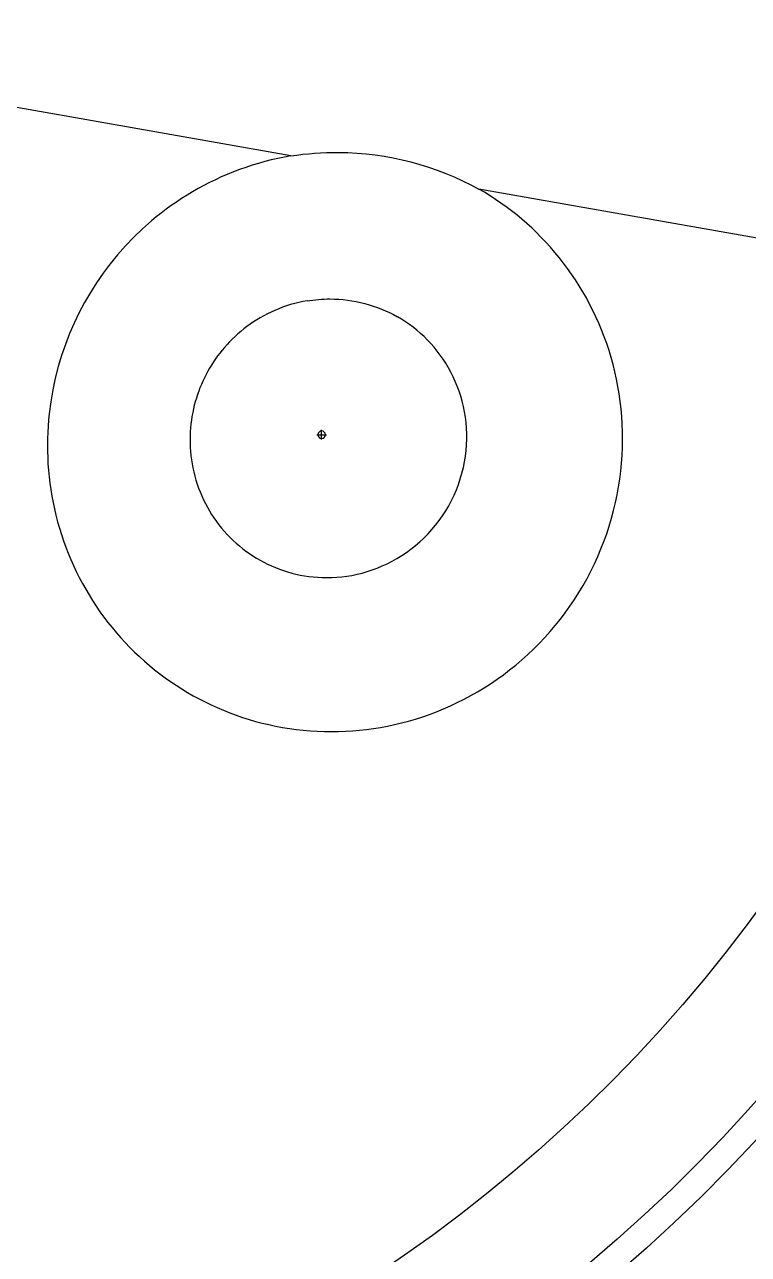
# Model space of a CAD drawing. Header units: millimetres. Extents: x 732 to 1037, y 127 to 299.
# Drawn here: x 734.47298 to 734.4916, y 283.06084 to 283.09248 of the extents above; entities that cross this region are included whole.
import ezdxf

# ---------------------------------------------------------------- set-up
doc = ezdxf.new("R2010")
doc.units = ezdxf.units.MM
doc.layers.add('I-ARQ', color=8, linetype='Continuous')

msp = doc.modelspace()

# ---------------------------------------------------------------- linework, layer by layer
at = {"layer": 'I-ARQ'}
for points, knots in [([(734.502446, 283.085656), (734.498889, 283.063895), (734.479223, 283.048508), (734.457245, 283.050292), (734.457245, 283.050292), (734.435267, 283.052076), (734.41834, 283.070433), (734.41834, 283.092483)], [0, 0, 0, 0, 0.5, 0.5, 0.5, 0.5, 1, 1, 1, 1]), ([(734.5017, 283.085249), (734.497949, 283.063974), (734.478559, 283.049096), (734.457039, 283.050979), (734.457039, 283.050979), (734.435518, 283.052862), (734.419007, 283.07088), (734.419007, 283.092483)], [0, 0, 0, 0, 0.5, 0.5, 0.5, 0.5, 1, 1, 1, 1]), ([(734.498688, 283.085779), (734.495211, 283.066068), (734.477246, 283.052282), (734.457305, 283.054027), (734.457305, 283.054027), (734.437366, 283.055771), (734.422066, 283.072467), (734.422066, 283.092483)], [0, 0, 0, 0, 0.5, 0.5, 0.5, 0.5, 1, 1, 1, 1]), ([(734.479831, 283.089105), (734.479831, 283.089105), (734.479662, 283.089075), (734.479662, 283.089075), (734.479662, 283.089075), (734.479662, 283.089075), (734.479494, 283.08904), (734.479494, 283.08904), (734.479494, 283.08904), (734.479494, 283.08904), (734.479327, 283.089001), (734.479327, 283.089001), (734.479327, 283.089001), (734.479327, 283.089001), (734.479161, 283.08896), (734.479161, 283.08896), (734.479161, 283.08896), (734.479161, 283.08896), (734.478996, 283.088913), (734.478996, 283.088913), (734.478996, 283.088913), (734.478996, 283.088913), (734.478833, 283.088864), (734.478833, 283.088864), (734.478833, 283.088864), (734.478833, 283.088864), (734.478671, 283.088811), (734.478671, 283.088811), (734.478671, 283.088811), (734.478671, 283.088811), (734.478511, 283.088754), (734.478511, 283.088754), (734.478511, 283.088754), (734.478511, 283.088754), (734.478352, 283.088694), (734.478352, 283.088694), (734.478352, 283.088694), (734.478352, 283.088694), (734.478195, 283.088631), (734.478195, 283.088631), (734.478195, 283.088631), (734.478195, 283.088631), (734.47804, 283.088564), (734.47804, 283.088564), (734.47804, 283.088564), (734.47804, 283.088564), (734.477888, 283.088493), (734.477888, 283.088493), (734.477888, 283.088493), (734.477888, 283.088493), (734.477738, 283.08842), (734.477738, 283.08842), (734.477738, 283.08842), (734.477738, 283.08842), (734.47759, 283.088343), (734.47759, 283.088343), (734.47759, 283.088343), (734.47759, 283.088343), (734.477444, 283.088264), (734.477444, 283.088264), (734.477444, 283.088264), (734.477444, 283.088264), (734.4773, 283.088182), (734.4773, 283.088182), (734.4773, 283.088182), (734.4773, 283.088182), (734.477159, 283.088097), (734.477159, 283.088097), (734.477159, 283.088097), (734.477159, 283.088097), (734.477021, 283.08801), (734.477021, 283.08801), (734.477021, 283.08801), (734.477021, 283.08801), (734.476885, 283.087919), (734.476885, 283.087919), (734.476885, 283.087919), (734.476885, 283.087919), (734.476752, 283.087827), (734.476752, 283.087827), (734.476752, 283.087827), (734.476752, 283.087827), (734.476622, 283.087732), (734.476622, 283.087732), (734.476622, 283.087732), (734.476622, 283.087732), (734.476495, 283.087636), (734.476495, 283.087636), (734.476495, 283.087636), (734.476495, 283.087636), (734.47637, 283.087537), (734.47637, 283.087537), (734.47637, 283.087537), (734.47637, 283.087537), (734.476247, 283.087435), (734.476247, 283.087435), (734.476247, 283.087435), (734.476247, 283.087435), (734.476013, 283.087227), (734.476013, 283.087227), (734.476013, 283.087227), (734.476013, 283.087227), (734.475789, 283.087011), (734.475789, 283.087011), (734.475789, 283.087011), (734.475789, 283.087011), (734.475575, 283.08679), (734.475575, 283.08679), (734.475575, 283.08679), (734.475575, 283.08679), (734.475374, 283.086562), (734.475374, 283.086562), (734.475374, 283.086562), (734.475374, 283.086562), (734.475182, 283.086327), (734.475182, 283.086327), (734.475182, 283.086327), (734.475182, 283.086327), (734.475002, 283.086088), (734.475002, 283.086088), (734.475002, 283.086088), (734.475002, 283.086088), (734.474832, 283.085842), (734.474832, 283.085842), (734.474832, 283.085842), (734.474832, 283.085842), (734.474673, 283.08559), (734.474673, 283.08559), (734.474673, 283.08559), (734.474673, 283.08559), (734.474524, 283.085334), (734.474524, 283.085334), (734.474524, 283.085334), (734.474524, 283.085334), (734.474386, 283.085073), (734.474386, 283.085073), (734.474386, 283.085073), (734.474386, 283.085073), (734.474257, 283.084806), (734.474257, 283.084806), (734.474257, 283.084806), (734.474257, 283.084806), (734.474139, 283.084534), (734.474139, 283.084534), (734.474139, 283.084534), (734.474139, 283.084534), (734.474031, 283.084256), (734.474031, 283.084256), (734.474031, 283.084256), (734.474031, 283.084256), (734.473933, 283.083972), (734.473933, 283.083972), (734.473933, 283.083972), (734.473933, 283.083972), (734.473846, 283.083683), (734.473846, 283.083683), (734.473846, 283.083683), (734.473846, 283.083683), (734.47377, 283.083388), (734.47377, 283.083388), (734.47377, 283.083388), (734.47377, 283.083388), (734.473706, 283.083087), (734.473706, 283.083087), (734.473706, 283.083087), (734.473706, 283.083087), (734.473653, 283.082781), (734.473653, 283.082781), (734.473653, 283.082781), (734.473653, 283.082781), (734.473613, 283.08247), (734.473613, 283.08247), (734.473613, 283.08247), (734.473613, 283.08247), (734.473598, 283.082312), (734.473598, 283.082312), (734.473598, 283.082312), (734.473598, 283.082312), (734.473585, 283.082154), (734.473585, 283.082154), (734.473585, 283.082154), (734.473585, 283.082154), (734.473577, 283.081993), (734.473577, 283.081993), (734.473577, 283.081993), (734.473577, 283.081993), (734.473572, 283.081833), (734.473572, 283.081833), (734.473572, 283.081833), (734.473572, 283.081833), (734.47357, 283.081671), (734.47357, 283.081671), (734.47357, 283.081671), (734.47357, 283.081671), (734.473571, 283.081508), (734.473571, 283.081508), (734.473571, 283.081508), (734.473571, 283.081508), (734.473577, 283.081345), (734.473577, 283.081345), (734.473577, 283.081345), (734.473577, 283.081345), (734.473584, 283.081181), (734.473584, 283.081181), (734.473584, 283.081181), (734.473584, 283.081181), (734.473598, 283.081016), (734.473598, 283.081016), (734.473598, 283.081016), (734.473598, 283.081016), (734.473613, 283.080852), (734.473613, 283.080852), (734.473613, 283.080852), (734.473613, 283.080852), (734.473633, 283.080686), (734.473633, 283.080686), (734.473633, 283.080686), (734.473633, 283.080686), (734.473657, 283.08052), (734.473657, 283.08052), (734.473657, 283.08052), (734.473657, 283.08052), (734.473684, 283.080354), (734.473684, 283.080354), (734.473684, 283.080354), (734.473684, 283.080354), (734.473716, 283.080188), (734.473716, 283.080188), (734.473716, 283.080188), (734.473716, 283.080188), (734.47375, 283.080022), (734.47375, 283.080022), (734.47375, 283.080022), (734.47375, 283.080022), (734.473789, 283.079858), (734.473789, 283.079858), (734.473789, 283.079858), (734.473789, 283.079858), (734.473832, 283.079693), (734.473832, 283.079693), (734.473832, 283.079693), (734.473832, 283.079693), (734.473879, 283.079529), (734.473879, 283.079529), (734.473879, 283.079529), (734.473879, 283.079529), (734.473929, 283.079366), (734.473929, 283.079366), (734.473929, 283.079366), (734.473929, 283.079366), (734.473984, 283.079204), (734.473984, 283.079204), (734.473984, 283.079204), (734.473984, 283.079204), (734.474042, 283.079043), (734.474042, 283.079043), (734.474042, 283.079043), (734.474042, 283.079043), (734.474104, 283.078883), (734.474104, 283.078883), (734.474104, 283.078883), (734.474104, 283.078883), (734.47417, 283.078725), (734.47417, 283.078725), (734.47417, 283.078725), (734.47417, 283.078725), (734.474239, 283.078568), (734.474239, 283.078568), (734.474239, 283.078568), (734.474239, 283.078568), (734.474312, 283.078412), (734.474312, 283.078412), (734.474312, 283.078412), (734.474312, 283.078412), (734.474388, 283.078259), (734.474388, 283.078259), (734.474388, 283.078259), (734.474388, 283.078259), (734.474469, 283.078107), (734.474469, 283.078107), (734.474469, 283.078107), (734.474469, 283.078107), (734.474553, 283.077957), (734.474553, 283.077957), (734.474553, 283.077957), (734.474553, 283.077957), (734.474639, 283.077809), (734.474639, 283.077809), (734.474639, 283.077809), (734.474639, 283.077809), (734.474731, 283.077663), (734.474731, 283.077663), (734.474731, 283.077663), (734.474731, 283.077663), (734.474824, 283.07752), (734.474824, 283.07752), (734.474824, 283.07752), (734.474824, 283.07752), (734.474921, 283.077378), (734.474921, 283.077378), (734.474921, 283.077378), (734.474921, 283.077378), (734.475022, 283.077239), (734.475022, 283.077239), (734.475022, 283.077239), (734.475022, 283.077239), (734.475126, 283.077103), (734.475126, 283.077103), (734.475126, 283.077103), (734.475126, 283.077103), (734.475233, 283.076969), (734.475233, 283.076969), (734.475233, 283.076969), (734.475233, 283.076969), (734.475342, 283.076837), (734.475342, 283.076837), (734.475342, 283.076837), (734.475342, 283.076837), (734.475455, 283.076709), (734.475455, 283.076709), (734.475455, 283.076709), (734.475455, 283.076709), (734.475571, 283.076583), (734.475571, 283.076583), (734.475571, 283.076583), (734.475571, 283.076583), (734.47569, 283.07646), (734.47569, 283.07646), (734.47569, 283.07646), (734.47569, 283.07646), (734.475811, 283.07634), (734.475811, 283.07634), (734.475811, 283.07634), (734.475811, 283.07634), (734.475935, 283.076222), (734.475935, 283.076222), (734.475935, 283.076222), (734.475935, 283.076222), (734.476063, 283.076107), (734.476063, 283.076107), (734.476063, 283.076107), (734.476063, 283.076107), (734.476192, 283.075996), (734.476192, 283.075996), (734.476192, 283.075996), (734.476192, 283.075996), (734.476324, 283.075887), (734.476324, 283.075887), (734.476324, 283.075887), (734.476324, 283.075887), (734.476459, 283.075782), (734.476459, 283.075782), (734.476459, 283.075782), (734.476459, 283.075782), (734.476597, 283.07568), (734.476597, 283.07568), (734.476597, 283.07568), (734.476597, 283.07568), (734.476737, 283.075581), (734.476737, 283.075581), (734.476737, 283.075581), (734.476737, 283.075581), (734.476878, 283.075485), (734.476878, 283.075485), (734.476878, 283.075485), (734.476878, 283.075485), (734.477023, 283.075393), (734.477023, 283.075393), (734.477023, 283.075393), (734.477023, 283.075393), (734.47717, 283.075304), (734.47717, 283.075304), (734.47717, 283.075304), (734.47717, 283.075304), (734.47732, 283.075218), (734.47732, 283.075218), (734.47732, 283.075218), (734.47732, 283.075218), (734.477472, 283.075136), (734.477472, 283.075136), (734.477472, 283.075136), (734.477472, 283.075136), (734.477625, 283.075057), (734.477625, 283.075057), (734.477625, 283.075057), (734.477625, 283.075057), (734.47778, 283.074981), (734.47778, 283.074981), (734.47778, 283.074981), (734.47778, 283.074981), (734.477938, 283.07491), (734.477938, 283.07491), (734.477938, 283.07491), (734.477938, 283.07491), (734.478097, 283.074842), (734.478097, 283.074842), (734.478097, 283.074842), (734.478097, 283.074842), (734.47826, 283.074777), (734.47826, 283.074777), (734.47826, 283.074777), (734.47826, 283.074777), (734.478422, 283.074717), (734.478422, 283.074717), (734.478422, 283.074717), (734.478422, 283.074717), (734.478588, 283.074661), (734.478588, 283.074661), (734.478588, 283.074661), (734.478588, 283.074661), (734.478755, 283.074607), (734.478755, 283.074607), (734.478755, 283.074607), (734.478755, 283.074607), (734.478924, 283.074558), (734.478924, 283.074558), (734.478924, 283.074558), (734.478924, 283.074558), (734.479094, 283.074514), (734.479094, 283.074514), (734.479094, 283.074514), (734.479094, 283.074514), (734.479266, 283.074473), (734.479266, 283.074473), (734.479266, 283.074473), (734.479266, 283.074473), (734.479439, 283.074436), (734.479439, 283.074436), (734.479439, 283.074436), (734.479439, 283.074436), (734.479615, 283.074402), (734.479615, 283.074402), (734.479615, 283.074402), (734.479615, 283.074402), (734.479791, 283.074373), (734.479791, 283.074373), (734.479791, 283.074373), (734.479791, 283.074373), (734.479969, 283.074349), (734.479969, 283.074349), (734.479969, 283.074349), (734.479969, 283.074349), (734.480147, 283.074329), (734.480147, 283.074329), (734.480147, 283.074329), (734.480147, 283.074329), (734.480327, 283.074313), (734.480327, 283.074313), (734.480327, 283.074313), (734.480327, 283.074313), (734.480509, 283.074302), (734.480509, 283.074302), (734.480509, 283.074302), (734.480509, 283.074302), (734.480691, 283.074296), (734.480691, 283.074296), (734.480691, 283.074296), (734.480691, 283.074296), (734.480874, 283.074293), (734.480874, 283.074293)], [0, 0, 0, 0, 0.008696, 0.008696, 0.008696, 0.008696, 0.017391, 0.017391, 0.017391, 0.017391, 0.026087, 0.026087, 0.026087, 0.026087, 0.034783, 0.034783, 0.034783, 0.034783, 0.043478, 0.043478, 0.043478, 0.043478, 0.052174, 0.052174, 0.052174, 0.052174, 0.06087, 0.06087, 0.06087, 0.06087, 0.069565, 0.069565, 0.069565, 0.069565, 0.078261, 0.078261, 0.078261, 0.078261, 0.086957, 0.086957, 0.086957, 0.086957, 0.095652, 0.095652, 0.095652, 0.095652, 0.104348, 0.104348, 0.104348, 0.104348, 0.113043, 0.113043, 0.113043, 0.113043, 0.121739, 0.121739, 0.121739, 0.121739, 0.130435, 0.130435, 0.130435, 0.130435, 0.13913, 0.13913, 0.13913, 0.13913, 0.147826, 0.147826, 0.147826, 0.147826, 0.156522, 0.156522, 0.156522, 0.156522, 0.165217, 0.165217, 0.165217, 0.165217, 0.173913, 0.173913, 0.173913, 0.173913, 0.182609, 0.182609, 0.182609, 0.182609, 0.191304, 0.191304, 0.191304, 0.191304, 0.2, 0.2, 0.2, 0.2, 0.208696, 0.208696, 0.208696, 0.208696, 0.217391, 0.217391, 0.217391, 0.217391, 0.226087, 0.226087, 0.226087, 0.226087, 0.234783, 0.234783, 0.234783, 0.234783, 0.243478, 0.243478, 0.243478, 0.243478, 0.252174, 0.252174, 0.252174, 0.252174, 0.26087, 0.26087, 0.26087, 0.26087, 0.269565, 0.269565, 0.269565, 0.269565, 0.278261, 0.278261, 0.278261, 0.278261, 0.286957, 0.286957, 0.286957, 0.286957, 0.295652, 0.295652, 0.295652, 0.295652, 0.304348, 0.304348, 0.304348, 0.304348, 0.313043, 0.313043, 0.313043, 0.313043, 0.321739, 0.321739, 0.321739, 0.321739, 0.330435, 0.330435, 0.330435, 0.330435, 0.33913, 0.33913, 0.33913, 0.33913, 0.347826, 0.347826, 0.347826, 0.347826, 0.356522, 0.356522, 0.356522, 0.356522, 0.365217, 0.365217, 0.365217, 0.365217, 0.373913, 0.373913, 0.373913, 0.373913, 0.382609, 0.382609, 0.382609, 0.382609, 0.391304, 0.391304, 0.391304, 0.391304, 0.4, 0.4, 0.4, 0.4, 0.408696, 0.408696, 0.408696, 0.408696, 0.417391, 0.417391, 0.417391, 0.417391, 0.426087, 0.426087, 0.426087, 0.426087, 0.434783, 0.434783, 0.434783, 0.434783, 0.443478, 0.443478, 0.443478, 0.443478, 0.452174, 0.452174, 0.452174, 0.452174, 0.46087, 0.46087, 0.46087, 0.46087, 0.469565, 0.469565, 0.469565, 0.469565, 0.478261, 0.478261, 0.478261, 0.478261, 0.486957, 0.486957, 0.486957, 0.486957, 0.495652, 0.495652, 0.495652, 0.495652, 0.504348, 0.504348, 0.504348, 0.504348, 0.513043, 0.513043, 0.513043, 0.513043, 0.521739, 0.521739, 0.521739, 0.521739, 0.530435, 0.530435, 0.530435, 0.530435, 0.53913, 0.53913, 0.53913, 0.53913, 0.547826, 0.547826, 0.547826, 0.547826, 0.556522, 0.556522, 0.556522, 0.556522, 0.565217, 0.565217, 0.565217, 0.565217, 0.573913, 0.573913, 0.573913, 0.573913, 0.582609, 0.582609, 0.582609, 0.582609, 0.591304, 0.591304, 0.591304, 0.591304, 0.6, 0.6, 0.6, 0.6, 0.608696, 0.608696, 0.608696, 0.608696, 0.617391, 0.617391, 0.617391, 0.617391, 0.626087, 0.626087, 0.626087, 0.626087, 0.634783, 0.634783, 0.634783, 0.634783, 0.643478, 0.643478, 0.643478, 0.643478, 0.652174, 0.652174, 0.652174, 0.652174, 0.66087, 0.66087, 0.66087, 0.66087, 0.669565, 0.669565, 0.669565, 0.669565, 0.678261, 0.678261, 0.678261, 0.678261, 0.686957, 0.686957, 0.686957, 0.686957, 0.695652, 0.695652, 0.695652, 0.695652, 0.704348, 0.704348, 0.704348, 0.704348, 0.713043, 0.713043, 0.713043, 0.713043, 0.721739, 0.721739, 0.721739, 0.721739, 0.730435, 0.730435, 0.730435, 0.730435, 0.73913, 0.73913, 0.73913, 0.73913, 0.747826, 0.747826, 0.747826, 0.747826, 0.756522, 0.756522, 0.756522, 0.756522, 0.765217, 0.765217, 0.765217, 0.765217, 0.773913, 0.773913, 0.773913, 0.773913, 0.782609, 0.782609, 0.782609, 0.782609, 0.791304, 0.791304, 0.791304, 0.791304, 0.8, 0.8, 0.8, 0.8, 0.808696, 0.808696, 0.808696, 0.808696, 0.817391, 0.817391, 0.817391, 0.817391, 0.826087, 0.826087, 0.826087, 0.826087, 0.834783, 0.834783, 0.834783, 0.834783, 0.843478, 0.843478, 0.843478, 0.843478, 0.852174, 0.852174, 0.852174, 0.852174, 0.86087, 0.86087, 0.86087, 0.86087, 0.869565, 0.869565, 0.869565, 0.869565, 0.878261, 0.878261, 0.878261, 0.878261, 0.886957, 0.886957, 0.886957, 0.886957, 0.895652, 0.895652, 0.895652, 0.895652, 0.904348, 0.904348, 0.904348, 0.904348, 0.913043, 0.913043, 0.913043, 0.913043, 0.921739, 0.921739, 0.921739, 0.921739, 0.930435, 0.930435, 0.930435, 0.930435, 0.93913, 0.93913, 0.93913, 0.93913, 0.947826, 0.947826, 0.947826, 0.947826, 0.956522, 0.956522, 0.956522, 0.956522, 0.965217, 0.965217, 0.965217, 0.965217, 0.973913, 0.973913, 0.973913, 0.973913, 0.982609, 0.982609, 0.982609, 0.982609, 0.991304, 0.991304, 0.991304, 0.991304, 1, 1, 1, 1]), ([(734.480874, 283.074293), (734.480874, 283.074293), (734.481053, 283.074296), (734.481053, 283.074296), (734.481053, 283.074296), (734.481053, 283.074296), (734.481231, 283.074301), (734.481231, 283.074301), (734.481231, 283.074301), (734.481231, 283.074301), (734.481411, 283.074312), (734.481411, 283.074312), (734.481411, 283.074312), (734.481411, 283.074312), (734.481591, 283.074328), (734.481591, 283.074328), (734.481591, 283.074328), (734.481591, 283.074328), (734.481772, 283.074348), (734.481772, 283.074348), (734.481772, 283.074348), (734.481772, 283.074348), (734.481953, 283.074372), (734.481953, 283.074372), (734.481953, 283.074372), (734.481953, 283.074372), (734.482135, 283.074401), (734.482135, 283.074401), (734.482135, 283.074401), (734.482135, 283.074401), (734.482315, 283.074435), (734.482315, 283.074435), (734.482315, 283.074435), (734.482315, 283.074435), (734.482496, 283.074474), (734.482496, 283.074474), (734.482496, 283.074474), (734.482496, 283.074474), (734.482678, 283.074517), (734.482678, 283.074517), (734.482678, 283.074517), (734.482678, 283.074517), (734.482859, 283.074565), (734.482859, 283.074565), (734.482859, 283.074565), (734.482859, 283.074565), (734.483039, 283.074617), (734.483039, 283.074617), (734.483039, 283.074617), (734.483039, 283.074617), (734.48322, 283.074675), (734.48322, 283.074675), (734.48322, 283.074675), (734.48322, 283.074675), (734.483399, 283.074738), (734.483399, 283.074738), (734.483399, 283.074738), (734.483399, 283.074738), (734.483578, 283.074806), (734.483578, 283.074806), (734.483578, 283.074806), (734.483578, 283.074806), (734.483756, 283.074879), (734.483756, 283.074879), (734.483756, 283.074879), (734.483756, 283.074879), (734.483933, 283.074957), (734.483933, 283.074957), (734.483933, 283.074957), (734.483933, 283.074957), (734.484109, 283.075039), (734.484109, 283.075039), (734.484109, 283.075039), (734.484109, 283.075039), (734.484284, 283.075127), (734.484284, 283.075127), (734.484284, 283.075127), (734.484284, 283.075127), (734.484457, 283.075219), (734.484457, 283.075219), (734.484457, 283.075219), (734.484457, 283.075219), (734.484629, 283.075316), (734.484629, 283.075316), (734.484629, 283.075316), (734.484629, 283.075316), (734.484798, 283.075418), (734.484798, 283.075418), (734.484798, 283.075418), (734.484798, 283.075418), (734.484966, 283.075526), (734.484966, 283.075526), (734.484966, 283.075526), (734.484966, 283.075526), (734.485132, 283.075639), (734.485132, 283.075639), (734.485132, 283.075639), (734.485132, 283.075639), (734.485295, 283.075757), (734.485295, 283.075757), (734.485295, 283.075757), (734.485295, 283.075757), (734.485455, 283.075879), (734.485455, 283.075879), (734.485455, 283.075879), (734.485455, 283.075879), (734.485613, 283.076006), (734.485613, 283.076006), (734.485613, 283.076006), (734.485613, 283.076006), (734.485769, 283.076138), (734.485769, 283.076138), (734.485769, 283.076138), (734.485769, 283.076138), (734.485922, 283.076275), (734.485922, 283.076275), (734.485922, 283.076275), (734.485922, 283.076275), (734.48607, 283.076416), (734.48607, 283.076416), (734.48607, 283.076416), (734.48607, 283.076416), (734.486216, 283.076561), (734.486216, 283.076561), (734.486216, 283.076561), (734.486216, 283.076561), (734.486358, 283.076712), (734.486358, 283.076712), (734.486358, 283.076712), (734.486358, 283.076712), (734.486496, 283.076866), (734.486496, 283.076866), (734.486496, 283.076866), (734.486496, 283.076866), (734.486631, 283.077024), (734.486631, 283.077024), (734.486631, 283.077024), (734.486631, 283.077024), (734.486761, 283.077187), (734.486761, 283.077187), (734.486761, 283.077187), (734.486761, 283.077187), (734.486887, 283.077353), (734.486887, 283.077353), (734.486887, 283.077353), (734.486887, 283.077353), (734.487008, 283.077523), (734.487008, 283.077523), (734.487008, 283.077523), (734.487008, 283.077523), (734.487125, 283.077695), (734.487125, 283.077695), (734.487125, 283.077695), (734.487125, 283.077695), (734.487237, 283.077872), (734.487237, 283.077872), (734.487237, 283.077872), (734.487237, 283.077872), (734.487344, 283.078053), (734.487344, 283.078053), (734.487344, 283.078053), (734.487344, 283.078053), (734.487446, 283.078235), (734.487446, 283.078235), (734.487446, 283.078235), (734.487446, 283.078235), (734.487544, 283.078421), (734.487544, 283.078421), (734.487544, 283.078421), (734.487544, 283.078421), (734.487637, 283.078609), (734.487637, 283.078609), (734.487637, 283.078609), (734.487637, 283.078609), (734.487723, 283.0788), (734.487723, 283.0788), (734.487723, 283.0788), (734.487723, 283.0788), (734.487805, 283.078993), (734.487805, 283.078993), (734.487805, 283.078993), (734.487805, 283.078993), (734.48788, 283.079189), (734.48788, 283.079189), (734.48788, 283.079189), (734.48788, 283.079189), (734.487952, 283.079385), (734.487952, 283.079385), (734.487952, 283.079385), (734.487952, 283.079385), (734.488016, 283.079583), (734.488016, 283.079583), (734.488016, 283.079583), (734.488016, 283.079583), (734.488076, 283.079782), (734.488076, 283.079782), (734.488076, 283.079782), (734.488076, 283.079782), (734.48813, 283.079983), (734.48813, 283.079983), (734.48813, 283.079983), (734.48813, 283.079983), (734.488178, 283.080185), (734.488178, 283.080185), (734.488178, 283.080185), (734.488178, 283.080185), (734.488221, 283.080386), (734.488221, 283.080386), (734.488221, 283.080386), (734.488221, 283.080386), (734.488258, 283.080589), (734.488258, 283.080589), (734.488258, 283.080589), (734.488258, 283.080589), (734.488289, 283.080791), (734.488289, 283.080791), (734.488289, 283.080791), (734.488289, 283.080791), (734.488314, 283.080994), (734.488314, 283.080994), (734.488314, 283.080994), (734.488314, 283.080994), (734.488334, 283.081197), (734.488334, 283.081197), (734.488334, 283.081197), (734.488334, 283.081197), (734.488349, 283.081399), (734.488349, 283.081399), (734.488349, 283.081399), (734.488349, 283.081399), (734.488358, 283.0816), (734.488358, 283.0816), (734.488358, 283.0816), (734.488358, 283.0816), (734.488362, 283.081801), (734.488362, 283.081801), (734.488362, 283.081801), (734.488362, 283.081801), (734.48836, 283.082001), (734.48836, 283.082001), (734.48836, 283.082001), (734.48836, 283.082001), (734.488353, 283.0822), (734.488353, 283.0822), (734.488353, 283.0822), (734.488353, 283.0822), (734.488341, 283.082398), (734.488341, 283.082398), (734.488341, 283.082398), (734.488341, 283.082398), (734.488323, 283.082594), (734.488323, 283.082594), (734.488323, 283.082594), (734.488323, 283.082594), (734.488301, 283.082789), (734.488301, 283.082789), (734.488301, 283.082789), (734.488301, 283.082789), (734.488274, 283.082982), (734.488274, 283.082982), (734.488274, 283.082982), (734.488274, 283.082982), (734.488242, 283.083174), (734.488242, 283.083174), (734.488242, 283.083174), (734.488242, 283.083174), (734.488205, 283.083362), (734.488205, 283.083362), (734.488205, 283.083362), (734.488205, 283.083362), (734.488164, 283.08355), (734.488164, 283.08355), (734.488164, 283.08355), (734.488164, 283.08355), (734.488117, 283.083735), (734.488117, 283.083735), (734.488117, 283.083735), (734.488117, 283.083735), (734.488067, 283.083919), (734.488067, 283.083919), (734.488067, 283.083919), (734.488067, 283.083919), (734.488013, 283.084099), (734.488013, 283.084099), (734.488013, 283.084099), (734.488013, 283.084099), (734.487954, 283.084278), (734.487954, 283.084278), (734.487954, 283.084278), (734.487954, 283.084278), (734.48789, 283.084454), (734.48789, 283.084454), (734.48789, 283.084454), (734.48789, 283.084454), (734.487822, 283.084628), (734.487822, 283.084628), (734.487822, 283.084628), (734.487822, 283.084628), (734.487751, 283.084798), (734.487751, 283.084798), (734.487751, 283.084798), (734.487751, 283.084798), (734.487676, 283.084967), (734.487676, 283.084967), (734.487676, 283.084967), (734.487676, 283.084967), (734.487598, 283.085132), (734.487598, 283.085132), (734.487598, 283.085132), (734.487598, 283.085132), (734.487514, 283.085295), (734.487514, 283.085295), (734.487514, 283.085295), (734.487514, 283.085295), (734.487429, 283.085454), (734.487429, 283.085454), (734.487429, 283.085454), (734.487429, 283.085454), (734.487338, 283.085611), (734.487338, 283.085611), (734.487338, 283.085611), (734.487338, 283.085611), (734.487246, 283.085765), (734.487246, 283.085765), (734.487246, 283.085765), (734.487246, 283.085765), (734.487149, 283.085916), (734.487149, 283.085916), (734.487149, 283.085916), (734.487149, 283.085916), (734.48705, 283.086063), (734.48705, 283.086063), (734.48705, 283.086063), (734.48705, 283.086063), (734.486947, 283.086209), (734.486947, 283.086209), (734.486947, 283.086209), (734.486947, 283.086209), (734.486842, 283.086349), (734.486842, 283.086349), (734.486842, 283.086349), (734.486842, 283.086349), (734.486733, 283.086488), (734.486733, 283.086488), (734.486733, 283.086488), (734.486733, 283.086488), (734.486622, 283.086623), (734.486622, 283.086623), (734.486622, 283.086623), (734.486622, 283.086623), (734.486507, 283.086755), (734.486507, 283.086755), (734.486507, 283.086755), (734.486507, 283.086755), (734.486391, 283.086884), (734.486391, 283.086884), (734.486391, 283.086884), (734.486391, 283.086884), (734.486271, 283.087009), (734.486271, 283.087009), (734.486271, 283.087009), (734.486271, 283.087009), (734.48615, 283.087132), (734.48615, 283.087132), (734.48615, 283.087132), (734.48615, 283.087132), (734.486025, 283.087251), (734.486025, 283.087251), (734.486025, 283.087251), (734.486025, 283.087251), (734.485898, 283.087366), (734.485898, 283.087366), (734.485898, 283.087366), (734.485898, 283.087366), (734.485769, 283.087478), (734.485769, 283.087478), (734.485769, 283.087478), (734.485769, 283.087478), (734.485639, 283.087587), (734.485639, 283.087587), (734.485639, 283.087587), (734.485639, 283.087587), (734.485505, 283.087692), (734.485505, 283.087692), (734.485505, 283.087692), (734.485505, 283.087692), (734.48537, 283.087794), (734.48537, 283.087794), (734.48537, 283.087794), (734.48537, 283.087794), (734.485233, 283.087893), (734.485233, 283.087893), (734.485233, 283.087893), (734.485233, 283.087893), (734.485094, 283.087987), (734.485094, 283.087987), (734.485094, 283.087987), (734.485094, 283.087987), (734.484952, 283.08808), (734.484952, 283.08808), (734.484952, 283.08808), (734.484952, 283.08808), (734.484809, 283.088168), (734.484809, 283.088168), (734.484809, 283.088168), (734.484809, 283.088168), (734.484664, 283.088252), (734.484664, 283.088252)], [0, 0, 0, 0, 0.009804, 0.009804, 0.009804, 0.009804, 0.019608, 0.019608, 0.019608, 0.019608, 0.029412, 0.029412, 0.029412, 0.029412, 0.039216, 0.039216, 0.039216, 0.039216, 0.04902, 0.04902, 0.04902, 0.04902, 0.058824, 0.058824, 0.058824, 0.058824, 0.068627, 0.068627, 0.068627, 0.068627, 0.078431, 0.078431, 0.078431, 0.078431, 0.088235, 0.088235, 0.088235, 0.088235, 0.098039, 0.098039, 0.098039, 0.098039, 0.107843, 0.107843, 0.107843, 0.107843, 0.117647, 0.117647, 0.117647, 0.117647, 0.127451, 0.127451, 0.127451, 0.127451, 0.137255, 0.137255, 0.137255, 0.137255, 0.147059, 0.147059, 0.147059, 0.147059, 0.156863, 0.156863, 0.156863, 0.156863, 0.166667, 0.166667, 0.166667, 0.166667, 0.176471, 0.176471, 0.176471, 0.176471, 0.186275, 0.186275, 0.186275, 0.186275, 0.196078, 0.196078, 0.196078, 0.196078, 0.205882, 0.205882, 0.205882, 0.205882, 0.215686, 0.215686, 0.215686, 0.215686, 0.22549, 0.22549, 0.22549, 0.22549, 0.235294, 0.235294, 0.235294, 0.235294, 0.245098, 0.245098, 0.245098, 0.245098, 0.254902, 0.254902, 0.254902, 0.254902, 0.264706, 0.264706, 0.264706, 0.264706, 0.27451, 0.27451, 0.27451, 0.27451, 0.284314, 0.284314, 0.284314, 0.284314, 0.294118, 0.294118, 0.294118, 0.294118, 0.303922, 0.303922, 0.303922, 0.303922, 0.313725, 0.313725, 0.313725, 0.313725, 0.323529, 0.323529, 0.323529, 0.323529, 0.333333, 0.333333, 0.333333, 0.333333, 0.343137, 0.343137, 0.343137, 0.343137, 0.352941, 0.352941, 0.352941, 0.352941, 0.362745, 0.362745, 0.362745, 0.362745, 0.372549, 0.372549, 0.372549, 0.372549, 0.382353, 0.382353, 0.382353, 0.382353, 0.392157, 0.392157, 0.392157, 0.392157, 0.401961, 0.401961, 0.401961, 0.401961, 0.411765, 0.411765, 0.411765, 0.411765, 0.421569, 0.421569, 0.421569, 0.421569, 0.431373, 0.431373, 0.431373, 0.431373, 0.441176, 0.441176, 0.441176, 0.441176, 0.45098, 0.45098, 0.45098, 0.45098, 0.460784, 0.460784, 0.460784, 0.460784, 0.470588, 0.470588, 0.470588, 0.470588, 0.480392, 0.480392, 0.480392, 0.480392, 0.490196, 0.490196, 0.490196, 0.490196, 0.5, 0.5, 0.5, 0.5, 0.509804, 0.509804, 0.509804, 0.509804, 0.519608, 0.519608, 0.519608, 0.519608, 0.529412, 0.529412, 0.529412, 0.529412, 0.539216, 0.539216, 0.539216, 0.539216, 0.54902, 0.54902, 0.54902, 0.54902, 0.558824, 0.558824, 0.558824, 0.558824, 0.568627, 0.568627, 0.568627, 0.568627, 0.578431, 0.578431, 0.578431, 0.578431, 0.588235, 0.588235, 0.588235, 0.588235, 0.598039, 0.598039, 0.598039, 0.598039, 0.607843, 0.607843, 0.607843, 0.607843, 0.617647, 0.617647, 0.617647, 0.617647, 0.627451, 0.627451, 0.627451, 0.627451, 0.637255, 0.637255, 0.637255, 0.637255, 0.647059, 0.647059, 0.647059, 0.647059, 0.656863, 0.656863, 0.656863, 0.656863, 0.666667, 0.666667, 0.666667, 0.666667, 0.676471, 0.676471, 0.676471, 0.676471, 0.686275, 0.686275, 0.686275, 0.686275, 0.696078, 0.696078, 0.696078, 0.696078, 0.705882, 0.705882, 0.705882, 0.705882, 0.715686, 0.715686, 0.715686, 0.715686, 0.72549, 0.72549, 0.72549, 0.72549, 0.735294, 0.735294, 0.735294, 0.735294, 0.745098, 0.745098, 0.745098, 0.745098, 0.754902, 0.754902, 0.754902, 0.754902, 0.764706, 0.764706, 0.764706, 0.764706, 0.77451, 0.77451, 0.77451, 0.77451, 0.784314, 0.784314, 0.784314, 0.784314, 0.794118, 0.794118, 0.794118, 0.794118, 0.803922, 0.803922, 0.803922, 0.803922, 0.813725, 0.813725, 0.813725, 0.813725, 0.823529, 0.823529, 0.823529, 0.823529, 0.833333, 0.833333, 0.833333, 0.833333, 0.843137, 0.843137, 0.843137, 0.843137, 0.852941, 0.852941, 0.852941, 0.852941, 0.862745, 0.862745, 0.862745, 0.862745, 0.872549, 0.872549, 0.872549, 0.872549, 0.882353, 0.882353, 0.882353, 0.882353, 0.892157, 0.892157, 0.892157, 0.892157, 0.901961, 0.901961, 0.901961, 0.901961, 0.911765, 0.911765, 0.911765, 0.911765, 0.921569, 0.921569, 0.921569, 0.921569, 0.931373, 0.931373, 0.931373, 0.931373, 0.941176, 0.941176, 0.941176, 0.941176, 0.95098, 0.95098, 0.95098, 0.95098, 0.960784, 0.960784, 0.960784, 0.960784, 0.970588, 0.970588, 0.970588, 0.970588, 0.980392, 0.980392, 0.980392, 0.980392, 0.990196, 0.990196, 0.990196, 0.990196, 1, 1, 1, 1]), ([(734.480245, 283.085376), (734.480245, 283.085376), (734.480139, 283.085356), (734.480139, 283.085356), (734.480139, 283.085356), (734.480139, 283.085356), (734.480032, 283.085333), (734.480032, 283.085333), (734.480032, 283.085333), (734.480032, 283.085333), (734.479928, 283.085307), (734.479928, 283.085307), (734.479928, 283.085307), (734.479928, 283.085307), (734.479824, 283.085279), (734.479824, 283.085279), (734.479824, 283.085279), (734.479824, 283.085279), (734.479721, 283.085246), (734.479721, 283.085246), (734.479721, 283.085246), (734.479721, 283.085246), (734.479619, 283.085211), (734.479619, 283.085211), (734.479619, 283.085211), (734.479619, 283.085211), (734.479519, 283.085173), (734.479519, 283.085173), (734.479519, 283.085173), (734.479519, 283.085173), (734.47942, 283.085132), (734.47942, 283.085132), (734.47942, 283.085132), (734.47942, 283.085132), (734.479325, 283.085088), (734.479325, 283.085088), (734.479325, 283.085088), (734.479325, 283.085088), (734.479229, 283.085042), (734.479229, 283.085042), (734.479229, 283.085042), (734.479229, 283.085042), (734.479135, 283.084994), (734.479135, 283.084994), (734.479135, 283.084994), (734.479135, 283.084994), (734.479044, 283.084942), (734.479044, 283.084942), (734.479044, 283.084942), (734.479044, 283.084942), (734.478956, 283.084889), (734.478956, 283.084889), (734.478956, 283.084889), (734.478956, 283.084889), (734.478868, 283.084833), (734.478868, 283.084833), (734.478868, 283.084833), (734.478868, 283.084833), (734.478784, 283.084776), (734.478784, 283.084776), (734.478784, 283.084776), (734.478784, 283.084776), (734.478701, 283.084715), (734.478701, 283.084715), (734.478701, 283.084715), (734.478701, 283.084715), (734.478621, 283.084654), (734.478621, 283.084654), (734.478621, 283.084654), (734.478621, 283.084654), (734.478543, 283.084591), (734.478543, 283.084591), (734.478543, 283.084591), (734.478543, 283.084591), (734.478468, 283.084526), (734.478468, 283.084526), (734.478468, 283.084526), (734.478468, 283.084526), (734.478394, 283.084461), (734.478394, 283.084461), (734.478394, 283.084461), (734.478394, 283.084461), (734.478324, 283.084393), (734.478324, 283.084393), (734.478324, 283.084393), (734.478324, 283.084393), (734.478255, 283.084323), (734.478255, 283.084323), (734.478255, 283.084323), (734.478255, 283.084323), (734.478189, 283.084252), (734.478189, 283.084252), (734.478189, 283.084252), (734.478189, 283.084252), (734.478125, 283.08418), (734.478125, 283.08418), (734.478125, 283.08418), (734.478125, 283.08418), (734.478064, 283.084108), (734.478064, 283.084108), (734.478064, 283.084108), (734.478064, 283.084108), (734.478004, 283.084033), (734.478004, 283.084033), (734.478004, 283.084033), (734.478004, 283.084033), (734.477947, 283.083958), (734.477947, 283.083958), (734.477947, 283.083958), (734.477947, 283.083958), (734.477891, 283.083881), (734.477891, 283.083881), (734.477891, 283.083881), (734.477891, 283.083881), (734.477839, 283.083803), (734.477839, 283.083803), (734.477839, 283.083803), (734.477839, 283.083803), (734.477788, 283.083724), (734.477788, 283.083724), (734.477788, 283.083724), (734.477788, 283.083724), (734.47774, 283.083644), (734.47774, 283.083644), (734.47774, 283.083644), (734.47774, 283.083644), (734.477693, 283.083563), (734.477693, 283.083563), (734.477693, 283.083563), (734.477693, 283.083563), (734.477649, 283.08348), (734.477649, 283.08348), (734.477649, 283.08348), (734.477649, 283.08348), (734.477606, 283.083398), (734.477606, 283.083398), (734.477606, 283.083398), (734.477606, 283.083398), (734.477566, 283.083313), (734.477566, 283.083313), (734.477566, 283.083313), (734.477566, 283.083313), (734.477528, 283.083228), (734.477528, 283.083228), (734.477528, 283.083228), (734.477528, 283.083228), (734.477493, 283.083141), (734.477493, 283.083141), (734.477493, 283.083141), (734.477493, 283.083141), (734.477459, 283.083053), (734.477459, 283.083053), (734.477459, 283.083053), (734.477459, 283.083053), (734.477428, 283.082963), (734.477428, 283.082963), (734.477428, 283.082963), (734.477428, 283.082963), (734.477399, 283.082874), (734.477399, 283.082874), (734.477399, 283.082874), (734.477399, 283.082874), (734.477371, 283.082781), (734.477371, 283.082781), (734.477371, 283.082781), (734.477371, 283.082781), (734.477347, 283.082689), (734.477347, 283.082689), (734.477347, 283.082689), (734.477347, 283.082689), (734.477325, 283.082594), (734.477325, 283.082594), (734.477325, 283.082594), (734.477325, 283.082594), (734.477305, 283.0825), (734.477305, 283.0825), (734.477305, 283.0825), (734.477305, 283.0825), (734.477287, 283.082404), (734.477287, 283.082404), (734.477287, 283.082404), (734.477287, 283.082404), (734.477272, 283.082307), (734.477272, 283.082307), (734.477272, 283.082307), (734.477272, 283.082307), (734.477259, 283.082208), (734.477259, 283.082208), (734.477259, 283.082208), (734.477259, 283.082208), (734.477249, 283.082109), (734.477249, 283.082109), (734.477249, 283.082109), (734.477249, 283.082109), (734.477242, 283.082008), (734.477242, 283.082008), (734.477242, 283.082008), (734.477242, 283.082008), (734.477238, 283.081908), (734.477238, 283.081908), (734.477238, 283.081908), (734.477238, 283.081908), (734.477237, 283.081805), (734.477237, 283.081805), (734.477237, 283.081805), (734.477237, 283.081805), (734.477238, 283.081703), (734.477238, 283.081703), (734.477238, 283.081703), (734.477238, 283.081703), (734.477242, 283.081599), (734.477242, 283.081599), (734.477242, 283.081599), (734.477242, 283.081599), (734.477249, 283.081496), (734.477249, 283.081496), (734.477249, 283.081496), (734.477249, 283.081496), (734.47726, 283.081391), (734.47726, 283.081391), (734.47726, 283.081391), (734.47726, 283.081391), (734.477274, 283.081287), (734.477274, 283.081287), (734.477274, 283.081287), (734.477274, 283.081287), (734.47729, 283.081182), (734.47729, 283.081182), (734.47729, 283.081182), (734.47729, 283.081182), (734.47731, 283.081077), (734.47731, 283.081077), (734.47731, 283.081077), (734.47731, 283.081077), (734.477333, 283.080973), (734.477333, 283.080973), (734.477333, 283.080973), (734.477333, 283.080973), (734.477359, 283.080869), (734.477359, 283.080869), (734.477359, 283.080869), (734.477359, 283.080869), (734.477388, 283.080765), (734.477388, 283.080765), (734.477388, 283.080765), (734.477388, 283.080765), (734.477422, 283.080662), (734.477422, 283.080662), (734.477422, 283.080662), (734.477422, 283.080662), (734.477457, 283.08056), (734.477457, 283.08056), (734.477457, 283.08056), (734.477457, 283.08056), (734.477496, 283.08046), (734.477496, 283.08046), (734.477496, 283.08046), (734.477496, 283.08046), (734.477538, 283.08036), (734.477538, 283.08036), (734.477538, 283.08036), (734.477538, 283.08036), (734.477583, 283.080261), (734.477583, 283.080261), (734.477583, 283.080261), (734.477583, 283.080261), (734.477632, 283.080164), (734.477632, 283.080164), (734.477632, 283.080164), (734.477632, 283.080164), (734.477683, 283.080068), (734.477683, 283.080068), (734.477683, 283.080068), (734.477683, 283.080068), (734.477736, 283.079973), (734.477736, 283.079973), (734.477736, 283.079973), (734.477736, 283.079973), (734.477793, 283.079881), (734.477793, 283.079881), (734.477793, 283.079881), (734.477793, 283.079881), (734.477853, 283.079791), (734.477853, 283.079791), (734.477853, 283.079791), (734.477853, 283.079791), (734.477916, 283.079702), (734.477916, 283.079702), (734.477916, 283.079702), (734.477916, 283.079702), (734.47798, 283.079615), (734.47798, 283.079615), (734.47798, 283.079615), (734.47798, 283.079615), (734.478048, 283.079531), (734.478048, 283.079531), (734.478048, 283.079531), (734.478048, 283.079531), (734.478118, 283.079448), (734.478118, 283.079448), (734.478118, 283.079448), (734.478118, 283.079448), (734.478191, 283.079368), (734.478191, 283.079368), (734.478191, 283.079368), (734.478191, 283.079368), (734.478266, 283.07929), (734.478266, 283.07929), (734.478266, 283.07929), (734.478266, 283.07929), (734.478343, 283.079214), (734.478343, 283.079214), (734.478343, 283.079214), (734.478343, 283.079214), (734.478423, 283.079142), (734.478423, 283.079142), (734.478423, 283.079142), (734.478423, 283.079142), (734.478505, 283.079071), (734.478505, 283.079071), (734.478505, 283.079071), (734.478505, 283.079071), (734.478589, 283.079003), (734.478589, 283.079003), (734.478589, 283.079003), (734.478589, 283.079003), (734.478676, 283.078937), (734.478676, 283.078937), (734.478676, 283.078937), (734.478676, 283.078937), (734.478764, 283.078874), (734.478764, 283.078874), (734.478764, 283.078874), (734.478764, 283.078874), (734.478854, 283.078814), (734.478854, 283.078814), (734.478854, 283.078814), (734.478854, 283.078814), (734.478946, 283.078757), (734.478946, 283.078757), (734.478946, 283.078757), (734.478946, 283.078757), (734.47904, 283.078703), (734.47904, 283.078703), (734.47904, 283.078703), (734.47904, 283.078703), (734.479136, 283.07865), (734.479136, 283.07865), (734.479136, 283.07865), (734.479136, 283.07865), (734.479233, 283.078601), (734.479233, 283.078601), (734.479233, 283.078601), (734.479233, 283.078601), (734.479333, 283.078556), (734.479333, 283.078556), (734.479333, 283.078556), (734.479333, 283.078556), (734.479434, 283.078513), (734.479434, 283.078513), (734.479434, 283.078513), (734.479434, 283.078513), (734.479537, 283.078473), (734.479537, 283.078473), (734.479537, 283.078473), (734.479537, 283.078473), (734.479641, 283.078437), (734.479641, 283.078437), (734.479641, 283.078437), (734.479641, 283.078437), (734.479746, 283.078403), (734.479746, 283.078403), (734.479746, 283.078403), (734.479746, 283.078403), (734.479853, 283.078373), (734.479853, 283.078373), (734.479853, 283.078373), (734.479853, 283.078373), (734.479962, 283.078345), (734.479962, 283.078345), (734.479962, 283.078345), (734.479962, 283.078345), (734.480071, 283.078322), (734.480071, 283.078322), (734.480071, 283.078322), (734.480071, 283.078322), (734.480183, 283.078302), (734.480183, 283.078302), (734.480183, 283.078302), (734.480183, 283.078302), (734.480295, 283.078285), (734.480295, 283.078285), (734.480295, 283.078285), (734.480295, 283.078285), (734.480407, 283.078272), (734.480407, 283.078272), (734.480407, 283.078272), (734.480407, 283.078272), (734.480522, 283.078263), (734.480522, 283.078263), (734.480522, 283.078263), (734.480522, 283.078263), (734.480637, 283.078257), (734.480637, 283.078257), (734.480637, 283.078257), (734.480637, 283.078257), (734.480752, 283.078255), (734.480752, 283.078255)], [0, 0, 0, 0, 0.009804, 0.009804, 0.009804, 0.009804, 0.019608, 0.019608, 0.019608, 0.019608, 0.029412, 0.029412, 0.029412, 0.029412, 0.039216, 0.039216, 0.039216, 0.039216, 0.04902, 0.04902, 0.04902, 0.04902, 0.058824, 0.058824, 0.058824, 0.058824, 0.068627, 0.068627, 0.068627, 0.068627, 0.078431, 0.078431, 0.078431, 0.078431, 0.088235, 0.088235, 0.088235, 0.088235, 0.098039, 0.098039, 0.098039, 0.098039, 0.107843, 0.107843, 0.107843, 0.107843, 0.117647, 0.117647, 0.117647, 0.117647, 0.127451, 0.127451, 0.127451, 0.127451, 0.137255, 0.137255, 0.137255, 0.137255, 0.147059, 0.147059, 0.147059, 0.147059, 0.156863, 0.156863, 0.156863, 0.156863, 0.166667, 0.166667, 0.166667, 0.166667, 0.176471, 0.176471, 0.176471, 0.176471, 0.186275, 0.186275, 0.186275, 0.186275, 0.196078, 0.196078, 0.196078, 0.196078, 0.205882, 0.205882, 0.205882, 0.205882, 0.215686, 0.215686, 0.215686, 0.215686, 0.22549, 0.22549, 0.22549, 0.22549, 0.235294, 0.235294, 0.235294, 0.235294, 0.245098, 0.245098, 0.245098, 0.245098, 0.254902, 0.254902, 0.254902, 0.254902, 0.264706, 0.264706, 0.264706, 0.264706, 0.27451, 0.27451, 0.27451, 0.27451, 0.284314, 0.284314, 0.284314, 0.284314, 0.294118, 0.294118, 0.294118, 0.294118, 0.303922, 0.303922, 0.303922, 0.303922, 0.313725, 0.313725, 0.313725, 0.313725, 0.323529, 0.323529, 0.323529, 0.323529, 0.333333, 0.333333, 0.333333, 0.333333, 0.343137, 0.343137, 0.343137, 0.343137, 0.352941, 0.352941, 0.352941, 0.352941, 0.362745, 0.362745, 0.362745, 0.362745, 0.372549, 0.372549, 0.372549, 0.372549, 0.382353, 0.382353, 0.382353, 0.382353, 0.392157, 0.392157, 0.392157, 0.392157, 0.401961, 0.401961, 0.401961, 0.401961, 0.411765, 0.411765, 0.411765, 0.411765, 0.421569, 0.421569, 0.421569, 0.421569, 0.431373, 0.431373, 0.431373, 0.431373, 0.441176, 0.441176, 0.441176, 0.441176, 0.45098, 0.45098, 0.45098, 0.45098, 0.460784, 0.460784, 0.460784, 0.460784, 0.470588, 0.470588, 0.470588, 0.470588, 0.480392, 0.480392, 0.480392, 0.480392, 0.490196, 0.490196, 0.490196, 0.490196, 0.5, 0.5, 0.5, 0.5, 0.509804, 0.509804, 0.509804, 0.509804, 0.519608, 0.519608, 0.519608, 0.519608, 0.529412, 0.529412, 0.529412, 0.529412, 0.539216, 0.539216, 0.539216, 0.539216, 0.54902, 0.54902, 0.54902, 0.54902, 0.558824, 0.558824, 0.558824, 0.558824, 0.568627, 0.568627, 0.568627, 0.568627, 0.578431, 0.578431, 0.578431, 0.578431, 0.588235, 0.588235, 0.588235, 0.588235, 0.598039, 0.598039, 0.598039, 0.598039, 0.607843, 0.607843, 0.607843, 0.607843, 0.617647, 0.617647, 0.617647, 0.617647, 0.627451, 0.627451, 0.627451, 0.627451, 0.637255, 0.637255, 0.637255, 0.637255, 0.647059, 0.647059, 0.647059, 0.647059, 0.656863, 0.656863, 0.656863, 0.656863, 0.666667, 0.666667, 0.666667, 0.666667, 0.676471, 0.676471, 0.676471, 0.676471, 0.686275, 0.686275, 0.686275, 0.686275, 0.696078, 0.696078, 0.696078, 0.696078, 0.705882, 0.705882, 0.705882, 0.705882, 0.715686, 0.715686, 0.715686, 0.715686, 0.72549, 0.72549, 0.72549, 0.72549, 0.735294, 0.735294, 0.735294, 0.735294, 0.745098, 0.745098, 0.745098, 0.745098, 0.754902, 0.754902, 0.754902, 0.754902, 0.764706, 0.764706, 0.764706, 0.764706, 0.77451, 0.77451, 0.77451, 0.77451, 0.784314, 0.784314, 0.784314, 0.784314, 0.794118, 0.794118, 0.794118, 0.794118, 0.803922, 0.803922, 0.803922, 0.803922, 0.813725, 0.813725, 0.813725, 0.813725, 0.823529, 0.823529, 0.823529, 0.823529, 0.833333, 0.833333, 0.833333, 0.833333, 0.843137, 0.843137, 0.843137, 0.843137, 0.852941, 0.852941, 0.852941, 0.852941, 0.862745, 0.862745, 0.862745, 0.862745, 0.872549, 0.872549, 0.872549, 0.872549, 0.882353, 0.882353, 0.882353, 0.882353, 0.892157, 0.892157, 0.892157, 0.892157, 0.901961, 0.901961, 0.901961, 0.901961, 0.911765, 0.911765, 0.911765, 0.911765, 0.921569, 0.921569, 0.921569, 0.921569, 0.931373, 0.931373, 0.931373, 0.931373, 0.941176, 0.941176, 0.941176, 0.941176, 0.95098, 0.95098, 0.95098, 0.95098, 0.960784, 0.960784, 0.960784, 0.960784, 0.970588, 0.970588, 0.970588, 0.970588, 0.980392, 0.980392, 0.980392, 0.980392, 0.990196, 0.990196, 0.990196, 0.990196, 1, 1, 1, 1]), ([(734.5054, 283.085173), (734.501925, 283.063908), (734.48396, 283.048029), (734.462429, 283.047194), (734.462429, 283.047194), (734.440899, 283.046357), (734.421755, 283.060794), (734.416641, 283.081725)], [0, 0, 0, 0, 0.5, 0.5, 0.5, 0.5, 1, 1, 1, 1]), ([(734.506566, 283.084983), (734.506566, 283.084983), (734.505033, 283.078669), (734.505033, 283.078669), (734.505033, 283.078669), (734.505033, 283.078669), (734.502625, 283.072633), (734.502625, 283.072633), (734.502625, 283.072633), (734.502625, 283.072633), (734.49939, 283.066994), (734.49939, 283.066994), (734.49939, 283.066994), (734.49939, 283.066994), (734.495392, 283.061865), (734.495392, 283.061865), (734.495392, 283.061865), (734.495392, 283.061865), (734.490712, 283.057345), (734.490712, 283.057345), (734.490712, 283.057345), (734.490712, 283.057345), (734.48544, 283.053526), (734.48544, 283.053526), (734.48544, 283.053526), (734.48544, 283.053526), (734.479683, 283.050483), (734.479683, 283.050483), (734.479683, 283.050483), (734.479683, 283.050483), (734.473553, 283.048276), (734.473553, 283.048276), (734.473553, 283.048276), (734.473553, 283.048276), (734.467173, 283.046951), (734.467173, 283.046951), (734.467173, 283.046951), (734.467173, 283.046951), (734.460669, 283.04653), (734.460669, 283.04653)], [0, 0, 0, 0, 0.1, 0.1, 0.1, 0.1, 0.2, 0.2, 0.2, 0.2, 0.3, 0.3, 0.3, 0.3, 0.4, 0.4, 0.4, 0.4, 0.5, 0.5, 0.5, 0.5, 0.6, 0.6, 0.6, 0.6, 0.7, 0.7, 0.7, 0.7, 0.8, 0.8, 0.8, 0.8, 0.9, 0.9, 0.9, 0.9, 1, 1, 1, 1]), ([(734.480752, 283.078255), (734.480752, 283.078255), (734.480881, 283.078257), (734.480881, 283.078257), (734.480881, 283.078257), (734.480881, 283.078257), (734.481011, 283.078264), (734.481011, 283.078264), (734.481011, 283.078264), (734.481011, 283.078264), (734.481142, 283.078276), (734.481142, 283.078276), (734.481142, 283.078276), (734.481142, 283.078276), (734.481271, 283.078293), (734.481271, 283.078293), (734.481271, 283.078293), (734.481271, 283.078293), (734.481402, 283.078314), (734.481402, 283.078314), (734.481402, 283.078314), (734.481402, 283.078314), (734.481534, 283.078341), (734.481534, 283.078341), (734.481534, 283.078341), (734.481534, 283.078341), (734.481664, 283.078373), (734.481664, 283.078373), (734.481664, 283.078373), (734.481664, 283.078373), (734.481794, 283.078411), (734.481794, 283.078411), (734.481794, 283.078411), (734.481794, 283.078411), (734.481925, 283.078453), (734.481925, 283.078453), (734.481925, 283.078453), (734.481925, 283.078453), (734.482053, 283.078501), (734.482053, 283.078501), (734.482053, 283.078501), (734.482053, 283.078501), (734.482182, 283.078555), (734.482182, 283.078555), (734.482182, 283.078555), (734.482182, 283.078555), (734.482309, 283.078612), (734.482309, 283.078612), (734.482309, 283.078612), (734.482309, 283.078612), (734.482435, 283.078677), (734.482435, 283.078677), (734.482435, 283.078677), (734.482435, 283.078677), (734.482559, 283.078746), (734.482559, 283.078746), (734.482559, 283.078746), (734.482559, 283.078746), (734.482681, 283.078821), (734.482681, 283.078821), (734.482681, 283.078821), (734.482681, 283.078821), (734.482801, 283.078901), (734.482801, 283.078901), (734.482801, 283.078901), (734.482801, 283.078901), (734.482919, 283.078986), (734.482919, 283.078986), (734.482919, 283.078986), (734.482919, 283.078986), (734.483033, 283.079078), (734.483033, 283.079078), (734.483033, 283.079078), (734.483033, 283.079078), (734.483145, 283.079173), (734.483145, 283.079173), (734.483145, 283.079173), (734.483145, 283.079173), (734.483253, 283.079273), (734.483253, 283.079273), (734.483253, 283.079273), (734.483253, 283.079273), (734.483358, 283.07938), (734.483358, 283.07938), (734.483358, 283.07938), (734.483358, 283.07938), (734.483458, 283.07949), (734.483458, 283.07949), (734.483458, 283.07949), (734.483458, 283.07949), (734.483553, 283.079605), (734.483553, 283.079605), (734.483553, 283.079605), (734.483553, 283.079605), (734.483645, 283.079724), (734.483645, 283.079724), (734.483645, 283.079724), (734.483645, 283.079724), (734.483732, 283.079848), (734.483732, 283.079848), (734.483732, 283.079848), (734.483732, 283.079848), (734.483814, 283.079975), (734.483814, 283.079975), (734.483814, 283.079975), (734.483814, 283.079975), (734.483891, 283.080105), (734.483891, 283.080105), (734.483891, 283.080105), (734.483891, 283.080105), (734.483961, 283.080238), (734.483961, 283.080238), (734.483961, 283.080238), (734.483961, 283.080238), (734.484026, 283.080374), (734.484026, 283.080374), (734.484026, 283.080374), (734.484026, 283.080374), (734.484087, 283.080513), (734.484087, 283.080513), (734.484087, 283.080513), (734.484087, 283.080513), (734.48414, 283.080653), (734.48414, 283.080653), (734.48414, 283.080653), (734.48414, 283.080653), (734.484188, 283.080797), (734.484188, 283.080797), (734.484188, 283.080797), (734.484188, 283.080797), (734.48423, 283.080941), (734.48423, 283.080941), (734.48423, 283.080941), (734.48423, 283.080941), (734.484266, 283.081085), (734.484266, 283.081085), (734.484266, 283.081085), (734.484266, 283.081085), (734.484296, 283.081231), (734.484296, 283.081231), (734.484296, 283.081231), (734.484296, 283.081231), (734.484319, 283.081378), (734.484319, 283.081378), (734.484319, 283.081378), (734.484319, 283.081378), (734.484336, 283.081524), (734.484336, 283.081524), (734.484336, 283.081524), (734.484336, 283.081524), (734.484348, 283.081669), (734.484348, 283.081669), (734.484348, 283.081669), (734.484348, 283.081669), (734.484354, 283.081814), (734.484354, 283.081814), (734.484354, 283.081814), (734.484354, 283.081814), (734.484353, 283.081959), (734.484353, 283.081959), (734.484353, 283.081959), (734.484353, 283.081959), (734.484347, 283.082102), (734.484347, 283.082102), (734.484347, 283.082102), (734.484347, 283.082102), (734.484335, 283.082245), (734.484335, 283.082245), (734.484335, 283.082245), (734.484335, 283.082245), (734.484318, 283.082384), (734.484318, 283.082384), (734.484318, 283.082384), (734.484318, 283.082384), (734.484296, 283.082523), (734.484296, 283.082523), (734.484296, 283.082523), (734.484296, 283.082523), (734.484268, 283.082659), (734.484268, 283.082659), (734.484268, 283.082659), (734.484268, 283.082659), (734.484236, 283.082794), (734.484236, 283.082794), (734.484236, 283.082794), (734.484236, 283.082794), (734.484199, 283.082925), (734.484199, 283.082925), (734.484199, 283.082925), (734.484199, 283.082925), (734.484157, 283.083054), (734.484157, 283.083054), (734.484157, 283.083054), (734.484157, 283.083054), (734.48411, 283.083181), (734.48411, 283.083181), (734.48411, 283.083181), (734.48411, 283.083181), (734.484059, 283.083304), (734.484059, 283.083304), (734.484059, 283.083304), (734.484059, 283.083304), (734.484004, 283.083425), (734.484004, 283.083425), (734.484004, 283.083425), (734.484004, 283.083425), (734.483945, 283.083544), (734.483945, 283.083544), (734.483945, 283.083544), (734.483945, 283.083544), (734.483882, 283.083657), (734.483882, 283.083657), (734.483882, 283.083657), (734.483882, 283.083657), (734.483815, 283.083769), (734.483815, 283.083769), (734.483815, 283.083769), (734.483815, 283.083769), (734.483745, 283.083877), (734.483745, 283.083877), (734.483745, 283.083877), (734.483745, 283.083877), (734.483671, 283.083982), (734.483671, 283.083982), (734.483671, 283.083982), (734.483671, 283.083982), (734.483595, 283.084083), (734.483595, 283.084083), (734.483595, 283.084083), (734.483595, 283.084083), (734.483515, 283.084182), (734.483515, 283.084182), (734.483515, 283.084182), (734.483515, 283.084182), (734.483432, 283.084277), (734.483432, 283.084277), (734.483432, 283.084277), (734.483432, 283.084277), (734.483345, 283.084368), (734.483345, 283.084368), (734.483345, 283.084368), (734.483345, 283.084368), (734.483257, 283.084455), (734.483257, 283.084455), (734.483257, 283.084455), (734.483257, 283.084455), (734.483166, 283.08454), (734.483166, 283.08454), (734.483166, 283.08454), (734.483166, 283.08454), (734.483073, 283.08462), (734.483073, 283.08462), (734.483073, 283.08462), (734.483073, 283.08462), (734.482977, 283.084697), (734.482977, 283.084697), (734.482977, 283.084697), (734.482977, 283.084697), (734.482879, 283.084769), (734.482879, 283.084769), (734.482879, 283.084769), (734.482879, 283.084769), (734.482778, 283.084839), (734.482778, 283.084839), (734.482778, 283.084839), (734.482778, 283.084839), (734.482677, 283.084904), (734.482677, 283.084904), (734.482677, 283.084904), (734.482677, 283.084904), (734.482572, 283.084966), (734.482572, 283.084966)], [0, 0, 0, 0, 0.014706, 0.014706, 0.014706, 0.014706, 0.029412, 0.029412, 0.029412, 0.029412, 0.044118, 0.044118, 0.044118, 0.044118, 0.058824, 0.058824, 0.058824, 0.058824, 0.073529, 0.073529, 0.073529, 0.073529, 0.088235, 0.088235, 0.088235, 0.088235, 0.102941, 0.102941, 0.102941, 0.102941, 0.117647, 0.117647, 0.117647, 0.117647, 0.132353, 0.132353, 0.132353, 0.132353, 0.147059, 0.147059, 0.147059, 0.147059, 0.161765, 0.161765, 0.161765, 0.161765, 0.176471, 0.176471, 0.176471, 0.176471, 0.191176, 0.191176, 0.191176, 0.191176, 0.205882, 0.205882, 0.205882, 0.205882, 0.220588, 0.220588, 0.220588, 0.220588, 0.235294, 0.235294, 0.235294, 0.235294, 0.25, 0.25, 0.25, 0.25, 0.264706, 0.264706, 0.264706, 0.264706, 0.279412, 0.279412, 0.279412, 0.279412, 0.294118, 0.294118, 0.294118, 0.294118, 0.308824, 0.308824, 0.308824, 0.308824, 0.323529, 0.323529, 0.323529, 0.323529, 0.338235, 0.338235, 0.338235, 0.338235, 0.352941, 0.352941, 0.352941, 0.352941, 0.367647, 0.367647, 0.367647, 0.367647, 0.382353, 0.382353, 0.382353, 0.382353, 0.397059, 0.397059, 0.397059, 0.397059, 0.411765, 0.411765, 0.411765, 0.411765, 0.426471, 0.426471, 0.426471, 0.426471, 0.441176, 0.441176, 0.441176, 0.441176, 0.455882, 0.455882, 0.455882, 0.455882, 0.470588, 0.470588, 0.470588, 0.470588, 0.485294, 0.485294, 0.485294, 0.485294, 0.5, 0.5, 0.5, 0.5, 0.514706, 0.514706, 0.514706, 0.514706, 0.529412, 0.529412, 0.529412, 0.529412, 0.544118, 0.544118, 0.544118, 0.544118, 0.558824, 0.558824, 0.558824, 0.558824, 0.573529, 0.573529, 0.573529, 0.573529, 0.588235, 0.588235, 0.588235, 0.588235, 0.602941, 0.602941, 0.602941, 0.602941, 0.617647, 0.617647, 0.617647, 0.617647, 0.632353, 0.632353, 0.632353, 0.632353, 0.647059, 0.647059, 0.647059, 0.647059, 0.661765, 0.661765, 0.661765, 0.661765, 0.676471, 0.676471, 0.676471, 0.676471, 0.691176, 0.691176, 0.691176, 0.691176, 0.705882, 0.705882, 0.705882, 0.705882, 0.720588, 0.720588, 0.720588, 0.720588, 0.735294, 0.735294, 0.735294, 0.735294, 0.75, 0.75, 0.75, 0.75, 0.764706, 0.764706, 0.764706, 0.764706, 0.779412, 0.779412, 0.779412, 0.779412, 0.794118, 0.794118, 0.794118, 0.794118, 0.808824, 0.808824, 0.808824, 0.808824, 0.823529, 0.823529, 0.823529, 0.823529, 0.838235, 0.838235, 0.838235, 0.838235, 0.852941, 0.852941, 0.852941, 0.852941, 0.867647, 0.867647, 0.867647, 0.867647, 0.882353, 0.882353, 0.882353, 0.882353, 0.897059, 0.897059, 0.897059, 0.897059, 0.911765, 0.911765, 0.911765, 0.911765, 0.926471, 0.926471, 0.926471, 0.926471, 0.941176, 0.941176, 0.941176, 0.941176, 0.955882, 0.955882, 0.955882, 0.955882, 0.970588, 0.970588, 0.970588, 0.970588, 0.985294, 0.985294, 0.985294, 0.985294, 1, 1, 1, 1]), ([(734.480622, 283.081835), (734.480569, 283.081835), (734.480526, 283.081879), (734.480526, 283.081932), (734.480526, 283.081932), (734.480526, 283.081984), (734.480569, 283.082028), (734.480622, 283.082028), (734.480622, 283.082028), (734.480676, 283.082028), (734.480718, 283.081984), (734.480718, 283.081932), (734.480718, 283.081932), (734.480718, 283.081879), (734.480676, 283.081835), (734.480622, 283.081835)], [0, 0, 0, 0, 0.25, 0.25, 0.25, 0.25, 0.5, 0.5, 0.5, 0.5, 0.75, 0.75, 0.75, 0.75, 1, 1, 1, 1])]:
    msp.add_open_spline(points, degree=3, knots=knots, dxfattribs=at)
for points in [[(734.479831, 283.089105), (734.479831, 283.089105), (734.467969, 283.091196), (734.467969, 283.091196)], [(734.479831, 283.089105), (734.480236, 283.089168), (734.480646, 283.089198), (734.481055, 283.089196)], [(734.481055, 283.089196), (734.482318, 283.089188), (734.483559, 283.088864), (734.484664, 283.088252)], [(734.498688, 283.085779), (734.498688, 283.085779), (734.484664, 283.088252), (734.484664, 283.088252)], [(734.480245, 283.085376), (734.480441, 283.085409), (734.480638, 283.085425), (734.480836, 283.085425)], [(734.480836, 283.085425), (734.481445, 283.085425), (734.482042, 283.085267), (734.482572, 283.084966)], [(734.480622, 283.081806), (734.480622, 283.081806), (734.480622, 283.082057), (734.480622, 283.082057)], [(734.480498, 283.081932), (734.480498, 283.081932), (734.480747, 283.081932), (734.480747, 283.081932)]]:
    msp.add_open_spline(points, degree=3, dxfattribs=at)

doc.saveas('drawing.dxf')
